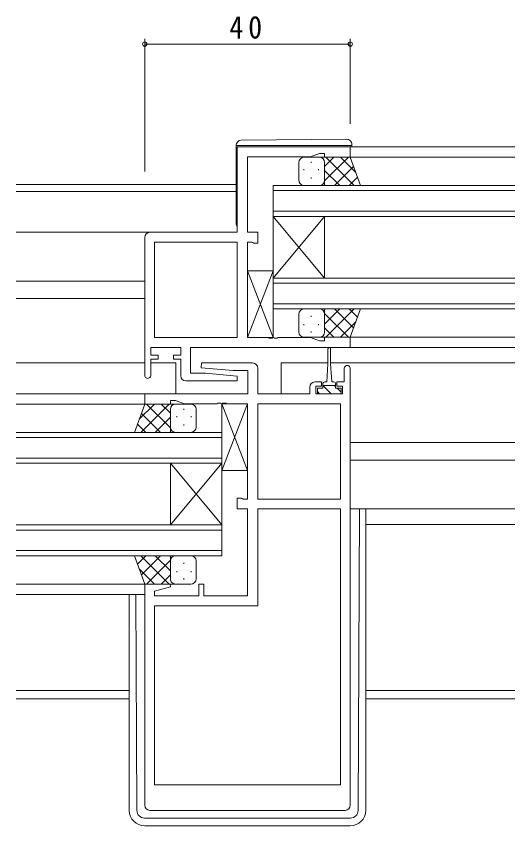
# Model space of a CAD drawing. Units: millimetres on the paper. Extents: x -420 to 373, y -297 to 267.
# Drawn here: x 156.2 to 253.2, y -184.1 to -26.7 of the extents above; entities that cross this region are included whole.
import ezdxf

# ---------------------------------------------------------------- set-up
doc = ezdxf.new("R2010")
doc.units = ezdxf.units.MM
for name, color, linetype, lineweight in [('0-3_YKK_11', 7, 'Continuous', 9), ('0-4_YKK_12', 2, 'Continuous', 9), ('0-5_YKK_13', 4, 'Continuous', 9), ('0-7_YKK_D', 6, 'Continuous', 9)]:
    doc.layers.add(name, color=color, linetype=linetype, lineweight=lineweight)
doc.styles.add('ＭＳ ゴシック', font='')
doc.styles.get('ＭＳ ゴシック').set_extended_font_data('MS Gothic')

msp = doc.modelspace()

# ---------------------------------------------------------------- linework, layer by layer
at = {"layer": '0-3_YKK_11'}
for p, q in [((199.233, -52.08), (221.233, -52.08)), ((199.233, -68.68), (199.233, -52.08)), ((215.232, -53.38), (213.502, -54.01)), ((216.232, -53.38), (215.232, -53.38)), ((216.232, -54.08), (216.232, -53.38)), ((221.233, -52.08), (221.233, -54.08)), ((201.233, -54.01), (201.233, -68.68)), ((213.502, -54.01), (201.233, -54.01)), ((221.233, -54.08), (216.232, -54.08)), ((182.233, -68.68), (199.233, -68.68)), ((201.233, -68.68), (203.233, -68.68)), ((203.233, -68.68), (203.233, -70.78)), ((181.233, -96.48), (181.233, -69.68)), ((183.163, -70.61), (199.233, -70.61)), ((183.163, -89.15), (183.163, -70.61)), ((199.233, -70.61), (199.233, -89.15)), ((199.233, -70.61), (199.233, -89.15)), ((201.233, -70.61), (201.233, -89.15)), ((202.105, -70.61), (201.233, -70.61)), ((202.269, -70.695), (202.105, -70.61)), ((202.432, -70.78), (202.269, -70.695)), ((203.233, -70.78), (202.432, -70.78)), ((199.233, -89.15), (183.163, -89.15)), ((201.233, -89.15), (205.274, -89.15)), ((205.274, -89.15), (205.458, -89.27)), ((205.458, -89.27), (206.007, -89.27)), ((206.007, -89.27), (206.191, -89.15)), ((206.191, -89.15), (206.274, -89.15)), ((206.274, -89.15), (206.458, -89.27)), ((206.458, -89.27), (207.007, -89.27)), ((207.007, -89.27), (207.191, -89.15)), ((207.191, -89.15), (213.502, -89.15)), ((213.502, -89.15), (215.232, -89.78)), ((216.232, -89.08), (221.233, -89.08)), ((216.232, -89.78), (216.232, -89.08)), ((221.233, -89.08), (221.233, -91.08)), ((182.432, -91.08), (182.432, -92.58)), ((188.233, -91.08), (182.432, -91.08)), ((188.233, -92.58), (188.233, -91.08)), ((190.162, -91.08), (190.162, -96.08)), ((221.233, -91.08), (190.162, -91.08)), ((215.232, -89.78), (216.232, -89.78)), ((182.432, -92.58), (183.832, -92.58)), ((183.832, -92.58), (183.832, -93.38)), ((186.832, -92.58), (188.233, -92.58)), ((186.832, -93.38), (186.832, -92.58)), ((182.432, -93.38), (182.432, -96.48)), ((183.832, -93.38), (182.432, -93.38)), ((188.233, -93.38), (186.832, -93.38)), ((188.233, -96.58), (188.233, -93.38)), ((192.213, -95.037), (192.254, -94.08)), ((192.254, -94.08), (202.233, -94.08)), ((198.426, -95.58), (192.213, -95.037)), ((201.303, -95.58), (198.426, -95.58)), ((201.303, -100.08), (201.303, -95.58)), ((203.233, -95.08), (203.233, -100.08)), ((220.032, -97.78), (220.032, -95.18)), ((221.233, -95.18), (221.233, -180.08)), ((199.211, -97.58), (189.233, -97.58)), ((190.162, -96.08), (193.039, -96.08)), ((193.039, -96.08), (199.252, -96.624)), ((199.252, -96.624), (199.211, -97.58)), ((213.333, -100.08), (213.333, -98.78)), ((214.333, -97.78), (215.632, -97.78)), ((214.532, -98.58), (214.532, -100.08)), ((215.632, -98.58), (214.532, -98.58)), ((215.632, -97.78), (215.632, -98.58)), ((218.632, -97.78), (220.032, -97.78)), ((218.632, -98.58), (218.632, -97.78)), ((219.733, -98.58), (218.632, -98.58)), ((219.733, -100.08), (219.733, -98.58)), ((181.233, -100.08), (201.303, -100.08)), ((181.233, -102.08), (181.233, -100.08)), ((203.233, -100.08), (213.333, -100.08)), ((214.532, -100.08), (219.733, -100.08)), ((186.232, -102.08), (181.233, -102.08)), ((186.232, -101.38), (186.232, -102.08)), ((187.233, -101.38), (186.232, -101.38)), ((188.963, -102.01), (187.233, -101.38)), ((195.274, -102.01), (188.963, -102.01)), ((195.458, -101.89), (195.274, -102.01)), ((196.008, -101.89), (195.458, -101.89)), ((196.191, -102.01), (196.008, -101.89)), ((196.274, -102.01), (196.191, -102.01)), ((196.458, -101.89), (196.274, -102.01)), ((197.008, -101.89), (196.458, -101.89)), ((197.191, -102.01), (197.008, -101.89)), ((201.233, -102.01), (197.191, -102.01)), ((201.233, -120.55), (201.233, -102.01)), ((203.233, -102.01), (219.303, -102.01)), ((203.233, -120.55), (203.233, -102.01)), ((219.303, -102.01), (219.303, -120.55)), ((219.303, -102.01), (219.303, -120.55)), ((199.233, -120.38), (200.032, -120.38)), ((199.233, -122.48), (199.233, -120.38)), ((200.032, -120.38), (200.196, -120.465)), ((200.196, -120.465), (200.36, -120.55)), ((200.36, -120.55), (201.233, -120.55)), ((219.303, -120.55), (203.233, -120.55)), ((201.233, -122.48), (199.233, -122.48)), ((201.233, -139.35), (201.233, -122.48)), ((203.233, -122.48), (203.233, -141.28)), ((219.303, -122.48), (203.233, -122.48)), ((219.303, -176.08), (219.303, -122.48)), ((219.303, -176.08), (219.303, -122.48)), ((181.233, -137.08), (186.193, -137.08)), ((181.233, -180.08), (181.233, -137.08)), ((186.262, -137.603), (183.163, -138.433)), ((183.163, -138.433), (183.163, -139.35)), ((186.193, -137.08), (186.262, -137.603)), ((191.732, -137.08), (192.733, -137.08)), ((191.732, -139.35), (191.732, -137.08)), ((192.733, -137.08), (192.733, -139.35)), ((183.163, -139.35), (191.732, -139.35)), ((192.733, -139.35), (201.233, -139.35)), ((183.163, -141.28), (183.163, -176.08)), ((203.233, -141.28), (183.163, -141.28)), ((183.163, -176.08), (219.303, -176.08)), ((220.233, -181.08), (182.233, -181.08))]:
    msp.add_line(p, q, dxfattribs=at)
for centre, radius, start, end in [((182.233, -69.68), 1, 90, 179.99998), ((202.233, -95.08), 1, 0, 89.99998), ((220.632, -95.18), 0.6, 359.99998, 180), ((181.832, -96.48), 0.6, 179.99998, 0), ((189.233, -96.58), 1, 180, 269.99998), ((214.333, -98.78), 1, 90, 179.99998), ((182.233, -180.08), 1, 180, 269.99998), ((220.233, -180.08), 1, 270, 359.99998)]:
    msp.add_arc(centre, radius, start, end, dxfattribs=at)
at = {"layer": '0-4_YKK_12'}
for p, q in [((253.233, -52.08), (220.932, -52.08)), ((253.233, -54.08), (220.732, -54.08)), ((199.032, -59.38), (156.233, -59.38)), ((206.233, -59.578), (206.233, -65.578)), ((253.233, -59.578), (206.233, -59.578)), ((199.032, -60.78), (156.233, -60.78)), ((206.233, -60.578), (253.233, -60.578)), ((253.233, -64.578), (206.233, -64.578)), ((206.233, -65.578), (216.233, -77.578)), ((206.233, -77.578), (216.233, -65.578)), ((206.233, -77.578), (206.233, -65.578)), ((206.233, -65.578), (253.233, -65.578)), ((216.233, -77.578), (216.233, -65.578)), ((182.233, -68.68), (156.233, -68.68)), ((181.233, -78.18), (156.233, -78.18)), ((206.233, -77.578), (206.233, -83.578)), ((253.233, -77.578), (206.233, -77.578)), ((206.233, -78.578), (253.233, -78.578)), ((181.233, -81.58), (156.233, -81.58)), ((253.233, -82.578), (206.233, -82.578)), ((206.233, -83.578), (253.233, -83.578)), ((223.233, -89.08), (220.732, -89.08)), ((253.233, -89.08), (220.734, -89.08)), ((253.233, -91.08), (190.454, -91.08)), ((181.233, -94.08), (156.233, -94.08)), ((187.303, -94.08), (182.432, -94.08)), ((187.303, -94.08), (187.303, -99.973)), ((207.803, -94.08), (207.803, -99.973)), ((216.882, -94.08), (207.803, -94.08)), ((253.233, -94.08), (217.382, -94.08)), ((235.233, -94.08), (217.382, -94.08)), ((181.532, -100.08), (156.233, -100.08)), ((181.733, -102.08), (156.233, -102.08)), ((156.233, -107.578), (196.232, -107.578)), ((196.232, -108.578), (156.233, -108.578)), ((196.232, -107.578), (196.232, -113.578)), ((253.233, -109.58), (221.233, -109.58)), ((156.233, -112.578), (196.232, -112.578)), ((253.233, -112.98), (221.233, -112.98)), ((196.232, -113.578), (156.233, -113.578)), ((196.232, -113.578), (186.232, -125.578)), ((196.232, -125.578), (186.232, -113.578)), ((186.232, -125.578), (186.232, -113.578)), ((196.232, -125.578), (196.232, -113.578)), ((156.233, -125.578), (196.232, -125.578)), ((196.232, -125.578), (196.232, -131.578)), ((253.233, -125.48), (224.232, -125.48)), ((196.232, -126.578), (156.233, -126.578)), ((156.233, -130.578), (196.232, -130.578)), ((196.232, -131.578), (156.233, -131.578)), ((181.733, -137.08), (156.233, -137.08)), ((181.233, -139.08), (156.233, -139.08)), ((156.233, -157.75), (178.233, -157.75)), ((253.233, -157.75), (224.232, -157.75)), ((156.233, -159.38), (178.233, -159.38)), ((253.233, -159.38), (224.232, -159.38))]:
    msp.add_line(p, q, dxfattribs=at)
at = {"layer": '0-5_YKK_13'}
for p, q in [((199.032, -51.771), (199.032, -51.78)), ((199.032, -51.78), (199.032, -52.08)), ((199.032, -51.78), (199.528, -51.78)), ((220.524, -50.593), (200.024, -50.771)), ((221.532, -52.08), (221.532, -51.78)), ((199.032, -67.08), (199.032, -52.08)), ((211.233, -58.58), (211.233, -55.08)), ((212.233, -54.08), (215.232, -54.08)), ((213.596, -55), (213.596, -55.2)), ((221.233, -54.08), (215.232, -54.08)), ((216.232, -55.872), (218.024, -54.08)), ((216.232, -58.701), (220.853, -54.08)), ((216.232, -55.08), (216.232, -58.68)), ((216.501, -54.08), (222.001, -59.58)), ((219.329, -54.08), (222.29, -57.041)), ((223.197, -59.58), (221.233, -54.08)), ((212.181, -56.415), (212.181, -56.615)), ((215.011, -56.415), (215.011, -56.615)), ((216.232, -55.48), (216.232, -59.58)), ((216.232, -56.64), (219.172, -59.58)), ((218.181, -59.58), (221.877, -55.884)), ((213.596, -58.03), (213.596, -58.23)), ((221.01, -59.58), (222.621, -57.968)), ((215.232, -59.58), (212.233, -59.58)), ((215.011, -59.58), (223.197, -59.58)), ((216.232, -59.469), (216.344, -59.58)), ((201.233, -76.15), (206.232, -76.15)), ((201.233, -89.15), (201.233, -76.15)), ((206.232, -76.15), (201.233, -89.15)), ((206.232, -89.15), (201.233, -76.15)), ((206.232, -76.15), (206.232, -89.15)), ((211.233, -84.58), (211.233, -88.08)), ((215.232, -83.58), (212.233, -83.58)), ((213.596, -85.13), (213.596, -84.93)), ((215.011, -83.58), (223.197, -83.58)), ((216.232, -87.68), (216.232, -83.58)), ((216.232, -86.52), (219.172, -83.58)), ((216.232, -83.692), (216.344, -83.58)), ((216.232, -84.46), (220.853, -89.08)), ((216.232, -88.08), (216.232, -84.48)), ((216.501, -89.08), (222.001, -83.58)), ((218.181, -83.58), (221.877, -87.276)), ((221.01, -83.58), (222.621, -85.192)), ((223.197, -83.58), (221.233, -89.08)), ((212.181, -86.745), (212.181, -86.545)), ((215.011, -86.745), (215.011, -86.545)), ((219.329, -89.08), (222.29, -86.119)), ((213.596, -88.16), (213.596, -87.96)), ((216.232, -87.288), (218.024, -89.08)), ((206.232, -89.15), (201.233, -89.15)), ((212.233, -89.08), (215.232, -89.08)), ((221.233, -89.08), (215.232, -89.08)), ((216.882, -94.28), (216.882, -91.33)), ((217.382, -91.33), (217.382, -94.28)), ((216.882, -94.28), (216.632, -97.78)), ((217.382, -94.28), (217.632, -97.78)), ((214.832, -98.98), (215.882, -98.98)), ((214.832, -100.08), (214.832, -98.98)), ((215.882, -98.18), (215.882, -98.98)), ((215.882, -98.48), (218.382, -98.48)), ((217.133, -99.704), (215.909, -98.48)), ((216.632, -97.78), (216.282, -97.78)), ((217.983, -97.78), (217.632, -97.78)), ((218.382, -98.709), (218.154, -98.48)), ((218.382, -98.98), (218.382, -98.18)), ((218.382, -98.98), (219.432, -98.98)), ((219.432, -99.759), (218.654, -98.98)), ((219.432, -98.98), (219.432, -100.08)), ((215.264, -100.08), (214.832, -99.649)), ((219.432, -100.08), (214.832, -100.08)), ((217.509, -100.08), (217.133, -99.704)), ((179.268, -107.581), (181.233, -102.081)), ((183.136, -102.081), (180.175, -105.042)), ((185.964, -102.081), (180.464, -107.581)), ((181.233, -102.081), (187.233, -102.081)), ((186.233, -106.702), (181.612, -102.081)), ((186.232, -103.873), (184.441, -102.081)), ((190.233, -102.081), (187.233, -102.081)), ((196.233, -102.01), (201.233, -102.01)), ((196.233, -115.01), (196.233, -102.01)), ((201.233, -102.01), (196.233, -115.01)), ((201.233, -115.01), (196.233, -102.01)), ((201.233, -102.01), (201.233, -115.01)), ((184.284, -107.581), (180.588, -103.886)), ((186.232, -103.081), (186.232, -106.681)), ((186.232, -103.481), (186.232, -107.581)), ((188.869, -103.001), (188.869, -103.201)), ((191.233, -106.581), (191.233, -103.081)), ((186.232, -104.642), (183.293, -107.581)), ((187.454, -104.416), (187.454, -104.616)), ((190.284, -104.416), (190.284, -104.616)), ((181.455, -107.581), (179.844, -105.97)), ((188.869, -106.031), (188.869, -106.231)), ((187.454, -107.581), (179.268, -107.581)), ((186.232, -107.47), (186.121, -107.581)), ((187.233, -107.581), (190.233, -107.581)), ((201.233, -115.01), (196.233, -115.01)), ((221.233, -122.48), (253.233, -122.48)), ((222.74, -181.085), (223.023, -122.48)), ((224.233, -122.48), (224.233, -181.078)), ((179.268, -131.58), (181.233, -137.08)), ((187.454, -131.58), (179.268, -131.58)), ((181.455, -131.58), (179.844, -133.192)), ((185.964, -137.08), (180.464, -131.58)), ((184.284, -131.58), (180.588, -135.276)), ((186.232, -134.52), (183.293, -131.58)), ((186.232, -131.692), (186.121, -131.58)), ((186.232, -135.68), (186.232, -131.58)), ((187.233, -131.58), (190.233, -131.58)), ((186.233, -132.46), (181.612, -137.08)), ((186.232, -136.08), (186.232, -132.48)), ((188.869, -133.13), (188.869, -132.93)), ((191.233, -132.58), (191.233, -136.08)), ((183.136, -137.08), (180.175, -134.119)), ((186.232, -135.288), (184.441, -137.08)), ((187.454, -134.745), (187.454, -134.545)), ((190.284, -134.745), (190.284, -134.545)), ((188.869, -136.16), (188.869, -135.96)), ((181.233, -137.08), (187.233, -137.08)), ((190.233, -137.08), (187.233, -137.08)), ((178.233, -139.08), (178.233, -181.078)), ((179.725, -181.085), (179.522, -139.08)), ((221.24, -182.578), (181.225, -182.578)), ((221.233, -184.078), (181.233, -184.078))]:
    msp.add_line(p, q, dxfattribs=at)
msp.add_lwpolyline([(199.528, -51.78), (221.028, -51.78), (221.532, -51.78), (221.532, -51.593)], dxfattribs=at)
for centre, radius, start, end in [((200.032, -51.771), 1, 90.5, 180), ((220.532, -51.593), 1, 0, 90.5), ((212.233, -55.08), 1, 89.99998, 179.99998), ((215.232, -55.08), 1, 359.99998, 89.99998), ((215.232, -55.08), 1, 359.99998, 89.99998), ((212.233, -58.58), 1, 179.99998, 269.99998), ((215.232, -58.58), 1, 269.99998, 359.99998), ((215.232, -58.58), 1, 269.99998, 359.99998), ((199.533, -67.08), 0.5, 180, 233.13016), ((212.233, -84.58), 1, 90, 180), ((215.232, -84.58), 1, 0, 90), ((215.232, -84.58), 1, 0, 90), ((212.233, -88.08), 1, 180, 270), ((215.232, -88.08), 1, 270, 0), ((215.232, -88.08), 1, 270, 0), ((217.133, -91.33), 0.25, 0, 180), ((216.282, -98.18), 0.4, 90, 180), ((217.983, -98.18), 0.4, 0, 90), ((187.233, -103.081), 1, 90, 180), ((187.233, -103.081), 1, 90, 180), ((190.233, -103.081), 1, 0, 90), ((187.233, -106.581), 1, 180, 270), ((187.233, -106.581), 1, 180, 270), ((190.233, -106.581), 1, 270, 0), ((187.233, -132.58), 1, 89.99998, 179.99998), ((187.233, -132.58), 1, 89.99998, 179.99998), ((190.233, -132.58), 1, 359.99998, 89.99998), ((187.233, -136.08), 1, 179.99998, 269.99998), ((187.233, -136.08), 1, 179.99998, 269.99998), ((190.233, -136.08), 1, 269.99998, 359.99998), ((181.233, -181.078), 3, 180, 270), ((181.225, -181.078), 1.5, 180.27722, 270), ((221.233, -181.078), 3, 270, 0), ((221.24, -181.078), 1.5, 270, 359.72276)]:
    msp.add_arc(centre, radius, start, end, dxfattribs=at)
at = {"layer": '0-7_YKK_D'}
for p, q in [((181.233, -56.863), (181.233, -31.08)), ((221.233, -47.586), (221.233, -31.08)), ((221.233, -32.08), (181.233, -32.08))]:
    msp.add_line(p, q, dxfattribs=at)
for centre in [(181.233, -32.08), (221.233, -32.08)]:
    msp.add_circle(centre, 0.425, dxfattribs=at)

# ---------------------------------------------------------------- texts
at = {"layer": '0-7_YKK_D', "color": 3, "insert": (197.713, -31.08), "char_height": 4.399, "attachment_point": 7, "style": 'ＭＳ ゴシック'}
msp.add_mtext('\\T1.36;\\W0.9;40', dxfattribs=at)

doc.saveas('drawing.dxf')
